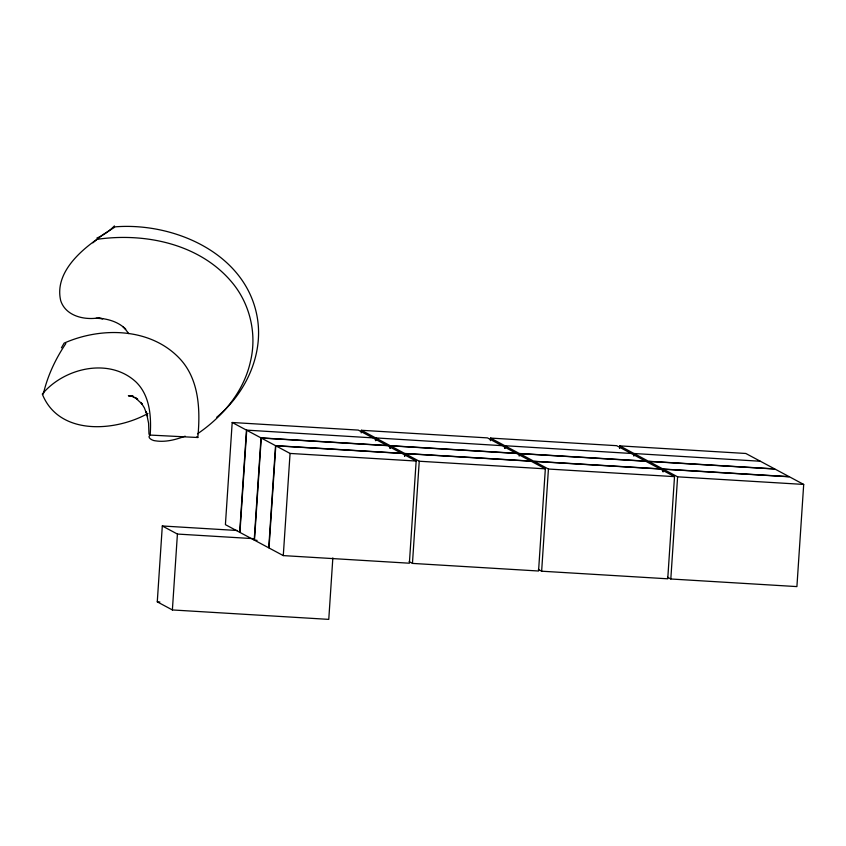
<?xml version="1.0" encoding="UTF-8"?>
<svg xmlns="http://www.w3.org/2000/svg" width="846" height="846" viewBox="0 0 846 846"><rect width="100%" height="100%" fill="white"/><g stroke="black" fill="none" stroke-linecap="round" stroke-linejoin="round"><path stroke-width="1.27" d="M148.991 434.294L148.579 423.137L146.199 411.653L147.574 416.232L144.37 407.899L140.944 402.432L142.361 404.303L135.011 397.44L137.686 399.164L131.236 395.939L133.689 396.594L128.465 395.664L132.875 396.14M185.158 436.187C175.746 439.677 165.488 442.447 155.389 440.819C152.862 440.851 146.347 437.583 150.186 435.077C151.423 416.708 150.017 395.611 136.026 382.001C109.335 357.16 64.137 367.841 42.3 394.067C58.966 435.965 115.13 431.735 147.923 413.472M332.848 557.884L328.766 619.378L172.383 609.945L157.271 601.855L162.305 525.979L237.218 530.495M172.383 609.945L177.417 534.059L162.305 525.979M150.186 435.077L197.816 437.509C200.481 409.792 199.349 378.13 178.347 357.181C148.885 327.487 100.515 326.99 64.116 343.138L61.43 347.833M232.195 422.492L225.406 524.657L239.682 532.282L246.461 430.117L232.195 422.492L358.292 430.096L372.557 437.731M254.212 540.055L261.002 437.89L246.725 430.265L239.936 532.43L254.212 540.055L257.099 540.361M261.255 438.038L254.477 540.203L268.742 547.827L275.532 445.662L261.255 438.038L387.352 445.641L401.628 453.276L275.532 445.662M275.796 445.81L269.007 547.975L283.283 555.6L409.369 563.214L416.158 461.049L401.892 453.414L275.796 445.81L290.062 453.435L416.158 461.049M283.283 555.6L290.062 453.435M361.2 432.898L361.369 430.286L487.465 437.89L501.741 445.525M375.465 440.533L375.645 437.911L361.369 430.286M375.73 440.671L375.91 438.059L390.175 445.683L516.272 453.297L502.006 445.662L375.645 437.911M390.006 448.306L390.175 445.683M390.27 448.443L390.44 445.831L516.536 453.435L530.802 461.07L404.716 453.456L390.44 445.831M404.536 456.079L404.716 453.456M404.8 456.216L404.97 453.604L531.066 461.207L545.342 468.843L538.553 571.008L412.457 563.404L409.168 561.638M412.457 563.404L419.246 461.229L404.97 453.604M490.384 440.692L490.553 438.08L616.649 445.683L630.915 453.319M504.65 448.327L504.829 445.715L490.553 438.08M504.914 448.465L505.083 445.853L519.359 453.488L645.456 461.091L631.179 453.456L504.829 445.715M519.18 456.1L519.359 453.488M541.641 571.198L548.43 469.033L534.154 461.398L660.25 469.001L674.516 476.636L667.737 578.801L541.641 571.198L538.342 569.432M619.558 448.496L619.737 445.874L745.823 453.477L760.099 461.112M633.834 456.121L634.003 453.509L619.737 445.874M662.894 471.666L663.074 469.054L648.797 461.419L774.894 469.022L789.17 476.658L663.074 469.054M663.158 471.814L663.338 469.192L789.424 476.795L803.7 484.43L796.911 586.595L670.815 578.992L667.526 577.226M670.815 578.992L677.604 476.827L663.338 469.192M92.838 242.823L102.736 234.776L115.278 226.834C173.842 222.265 245.181 253.017 257.025 316.097C264.164 354.03 245.848 393.179 216.745 417.215M197.541 433.787C222.657 416.644 243.733 391.846 250.437 361.58C257.142 334.085 250.088 303.799 231.815 282.173C199.582 243.701 144.74 232.439 96.92 239.344C77.684 252.869 54.546 274.749 60.732 300.742C65.851 316.33 84.822 320.412 99.246 317.758M130.749 395.97L132.41 395.896L128.465 395.664M96.158 318.233L102.852 318.709L99.331 318.223C108.944 319.143 118.81 322.157 125.737 329.221L122.882 326.704M246.461 430.117L372.822 437.868L387.087 445.504L261.002 437.89M634.003 453.509L760.364 461.25L774.629 468.885L648.533 461.282L634.267 453.646M419.246 461.229L545.342 468.843M548.43 469.033L674.516 476.636M677.604 476.827L803.7 484.43M177.417 534.059L253.641 538.659M157.271 601.855L159.894 602.014M197.816 437.509L196.706 436.864M124.288 327.931L128.782 333.599M114.4 225.924A40.238 26.797 -46.7 0 1 96.878 238.064M43.336 394.035A231.497 155.918 -15.2 0 1 65.851 343.518M645.71 461.229L519.624 453.625L533.889 461.26L659.986 468.864L645.71 461.229"/></g></svg>
